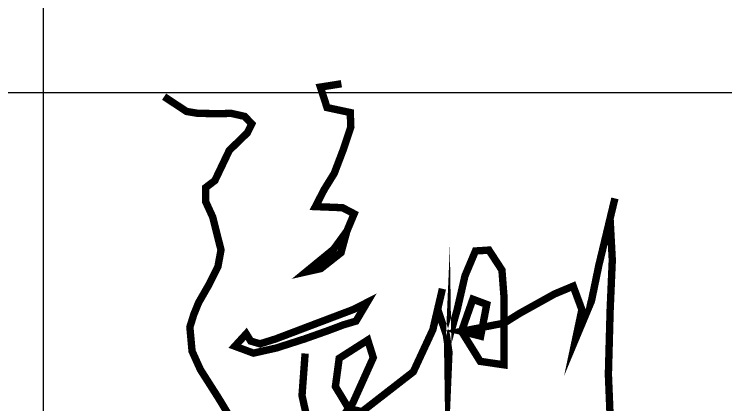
# Model space of a CAD drawing. Extents: x 19118 to 566552, y -1188739 to 92943.
# Drawn here: x 158807 to 160738, y -1144518 to -1143460 of the extents above; entities that cross this region are included whole.
import ezdxf

# ---------------------------------------------------------------- set-up
doc = ezdxf.new("R2010")
doc.units = 0
doc.header["$LTSCALE"] = 1000
doc.header["$MEASUREMENT"] = 0
doc.layers.get('0').update_dxf_attribs({"linetype": 'CONTINUOUS'})
doc.layers.add('图框', color=4, linetype='CONTINUOUS')

# ---------------------------------------------------------------- blocks, each defined once
blk = doc.blocks.new('新块FHJDHJDHJ')
at = {"const_width": 20}
for points in [[(132459.3051791911, 87522.71632263274), (132402.2834657559, 87513.71903685306), (132402.2834657559, 87513.71903685306), (132420.2902086114, 87458.23484613688), (132483.3138086062, 87444.73866426514), (132483.3138086062, 87444.73866426514), (132484.8140094515, 87405.74958187912), (132463.8068649054, 87342.76756861259), (132439.7971523127, 87279.78504894162), (132412.7870380294, 87236.29757686786), (132388.7784086142, 87189.81067193148), (132462.3055808821, 87186.81174547307), (132462.3055808821, 87186.81174547307), (132493.8173808793, 87170.31613073847), (132474.3104371785, 87123.82973220642), (132438.2969514674, 87074.34339440719), (132363.2684951762, 87012.86084436974), (132403.4652124147, 87021.83179712412), (132458.2003381352, 87064.86249248963), (132474.3104371785, 87123.82973220642)], [(131978.2584666444, 87487.76429558732), (132039.202365828, 87447.65656603035), (132070.4184583661, 87442.4573127462), (132128.3901184744, 87441.71492399438), (132160.3481876038, 87442.4573127462), (132196.7667817019, 87434.28749164613), (132216.0906684047, 87414.23337366548), (132204.1984625694, 87389.72340396105), (132155.1456860437, 87342.18824205594), (132115.9877360335, 87260.32798166922), (132091.019411348, 87241.31655020965), (132091.019411348, 87203.29419369483), (132110.0432578817, 87161.70675067767), (132132.6361742963, 87072.3689239138), (132124.3130383424, 87027.21740720281), (132099.3447136574, 86977.31277942471), (132071.9977311699, 86929.78470718022), (132058.9194459652, 86897.70297989273), (132048.2187353859, 86863.24520347605), (132054.1632135373, 86797.89372433652), (132076.7539635974, 86747.98909655854), (132125.5521934091, 86671.5341960194), (132173.1112681536, 86593.11292745639), (132173.1112681536, 86593.11292745639), (132188.1414392239, 86444.45540356019), (132185.0987936102, 86347.14575979055), (132163.7981079596, 86210.30467459431), (132151.6264423274, 86082.58595704811), (132142.4974223089, 85924.45816572558), (132112.487989512, 86002.45557386207), (132095.9814475023, 86047.44301556936), (132106.4850197753, 86120.92228424933), (132122.9915617856, 86174.90701173618), (132163.7981079596, 86210.30467459431), (132185.0987936102, 86347.14575979055)], [(132360.8226803683, 86791.71761709452), (132352.4183061013, 86677.85817332659), (132358.9552823484, 86647.9934842079), (132367.3596566154, 86611.59617919684), (132380.4346922871, 86559.33272003697), (132405.649981444, 86545.33367866278), (132490.6328390122, 86658.25981924543), (132545.7329955527, 86780.51848527614), (132530.7905618607, 86828.11492210557), (132453.277296372, 86778.6518789056), (132443.0055240847, 86702.12354973832), (132478.936568585, 86642.71768855734), (132514.9144291591, 86633.99444283382), (132654.3735330247, 86742.1421521327), (132707.4113195937, 86856.39203364111), (132733.3404227265, 86967.10873212013), (132720.3758711603, 86911.75038288056), (132743.94798004, 86842.25778231025), (132751.0200459755, 86795.14445521415), (132748.6630517228, 86740.96425565484), (132747.4840130077, 86818.70111876226), (132773.4136577288, 86910.57223320054), (132794.6287723568, 87002.4436008411), (132822.9148697418, 87069.58015525341), (132859.4526133661, 87071.93594820937), (132894.8107766861, 87017.75574864994), (132900.7032623172, 86941.19602241402), (132900.7032623172, 86874.0594680016), (132900.7032623172, 86819.87926844228), (132900.7032623172, 86760.98748297116), (132835.8805044855, 86770.41014839034), (132785.1997121691, 86851.68044772942), (132815.8438869843, 86938.8407358625), (132853.5590445569, 86924.70648453152), (132837.0590016118, 86838.72459928074), (132785.1997121691, 86851.68044772942), (132900.7032623172, 86874.0594680016), (132941.9549944468, 86899.9721777077), (133037.4230102713, 86952.97448078915), (133088.1027194101, 86974.17560458346), (133111.6759114678, 86910.57223320054), (133095.1747853451, 86832.83511689096), (133137.6050146001, 86934.12914995069), (133157.6416321017, 87030.71159709862), (133201.2503584831, 87212.09853942378), (133188.1330787044, 87157.53828352795), (133194.1782925485, 87044.8458484296), (133188.2858069169, 86908.21694664902), (133183.5707352345, 86735.07477326505), (133188.2858069169, 86620.82489175664), (133188.2858069169, 86526.59823756455)], [(132201.0550814474, 86845.01717951929), (132213.1953349321, 86825.41831903369), (132238.410624088, 86817.95239995618), (132280.4357449564, 86831.0181381451), (132388.7664936616, 86872.08195908228), (132492.4287473171, 86911.27917364903), (132528.8495077707, 86929.94473094936), (132498.9657235641, 86879.54838456411), (132464.4112779533, 86869.28204952658), (132422.3861570854, 86853.41640178196), (132358.8827094554, 86831.0181381451), (132283.2368419862, 86806.75276173349), (132220.6670933666, 86792.7537203593), (132170.2365150538, 86811.41927765962), (132201.0550814474, 86845.01717951929)]]:
    blk.add_lwpolyline(points, dxfattribs=at)

msp = doc.modelspace()

# ---------------------------------------------------------------- linework, layer by layer
at = {"layer": '图框', "color": 0}
msp.add_line((154902.4186358956, -1143672.490618542), (160911.6544654329, -1143672.490618542), dxfattribs=at)
msp.add_lwpolyline([(158886.4218125493, -1145863.690051841), (158886.4218125493, -1140086.89005184)], dxfattribs=at)

# ---------------------------------------------------------------- block references
msp.add_blockref('新块FHJDHJDHJ', (27235.75656010589, -1231171.115519787))

doc.saveas('drawing.dxf')
